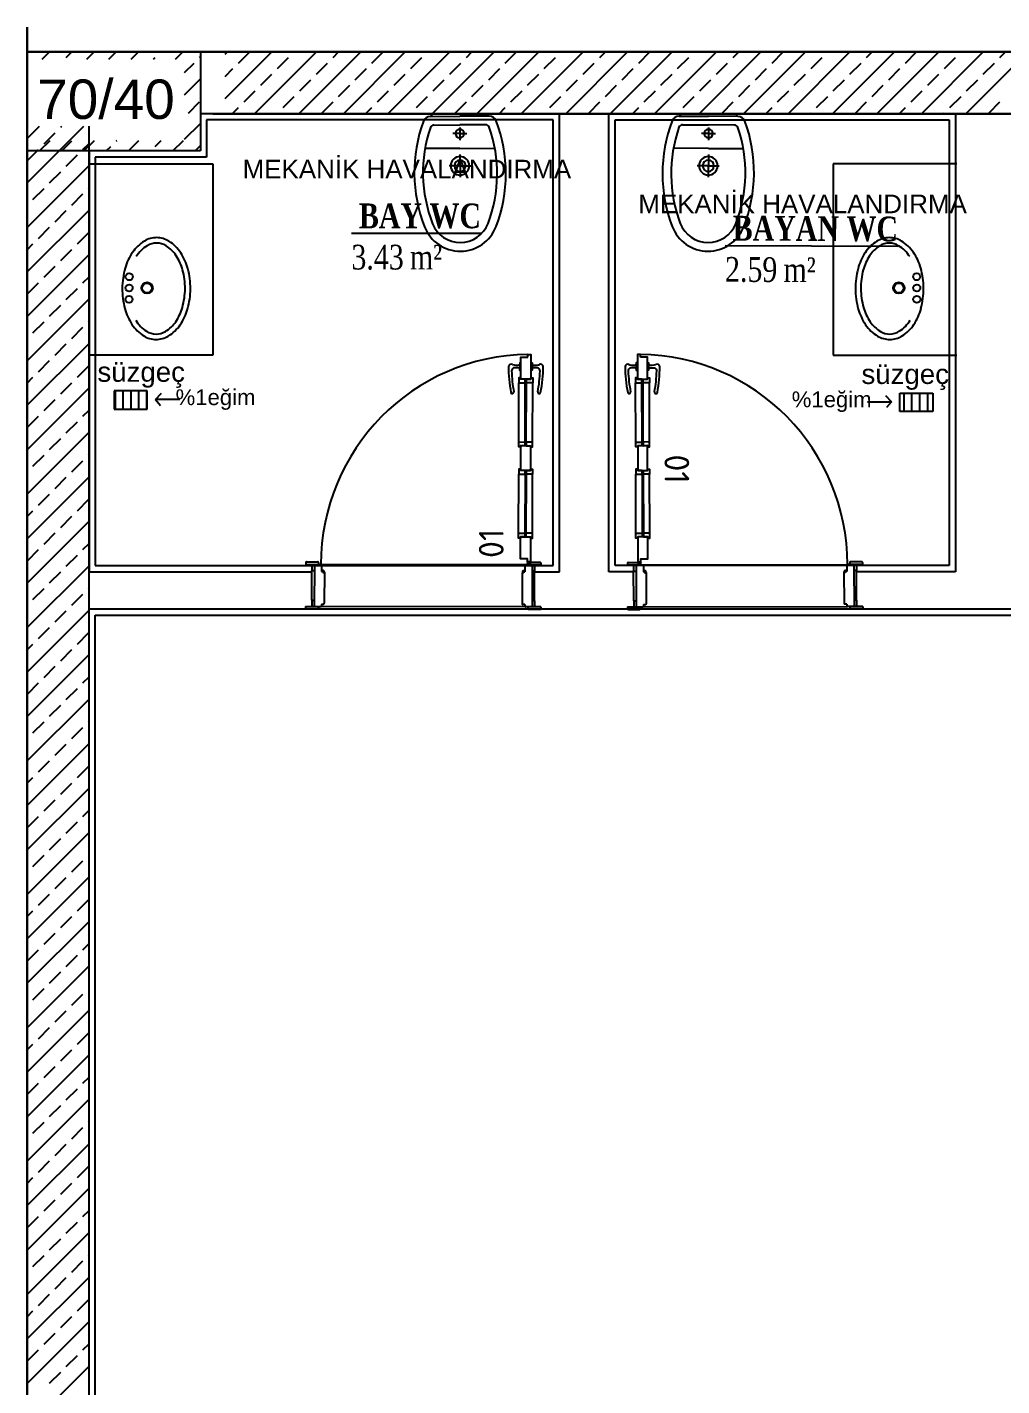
# Model space of a CAD drawing. Extents: x 357804 to 359242, y -615216 to -609926.
# Drawn here: x 357804 to 358198, y -610475 to -609926 of the extents above; entities that cross this region are included whole.
import ezdxf
from ezdxf.enums import TextEntityAlignment as Align

# ---------------------------------------------------------------- set-up
doc = ezdxf.new("R2010")
doc.units = 0
doc.header["$MEASUREMENT"] = 0
doc.layers.add('MKDU0', color=50, linetype='CONTINUOUS')
doc.styles.add('BORA', font='times.ttf')
doc.styles.add('KT-isocpeur', font='isocpeur.ttf', dxfattribs={"height": 10})
doc.styles.add('MtXpl_Times_New_Roma', font='timesbd.ttf')
doc.styles.get("Standard").update_dxf_attribs({"font": 'arial.ttf'})
doc.styles.add('style2', font='arial.ttf')

msp = doc.modelspace()

# ---------------------------------------------------------------- linework, layer by layer
at = {"layer": 'MKDU0', "color": 8, "ltscale": 0.03}
for p, q in [((357804.37, -611416.35), (357804.37, -609926.35)), ((357804.37, -611416.35), (357804.37, -609926.35)), ((357804.37, -609926.35), (357804.37, -611416.35)), ((357804.37, -609936.35), (359214.37, -609936.35)), ((357804.37, -609936.35), (359214.37, -609936.35)), ((359214.37, -609936.35), (357804.37, -609936.35)), ((357804.37, -609936.35), (357804.37, -611416.35)), ((357804.37, -609976.35), (357804.37, -609936.35)), ((357804.37, -609936.35), (357874.37, -609936.35)), ((359214.37, -609936.35), (357804.37, -609936.35)), ((357804.45, -609936.35), (357804.45, -609936.35)), ((357810.46, -609939.32), (357813.43, -609936.35)), ((357820.16, -609938.6), (357822.41, -609936.35)), ((357828.42, -609939.32), (357831.39, -609936.35)), ((357837.41, -609939.32), (357840.37, -609936.35)), ((357846.39, -609939.32), (357849.35, -609936.35)), ((357855.37, -609939.32), (357856.08, -609938.6)), ((357858.33, -609936.35), (357858.33, -609936.35)), ((357864.35, -609939.32), (357867.31, -609936.35)), ((357874.04, -609938.6), (357874.37, -609938.28)), ((357874.37, -609936.35), (357874.37, -609976.35)), ((357884.37, -609937.26), (357885.27, -609936.35)), ((357884.37, -609955.22), (357903.23, -609936.35)), ((357884.37, -609936.35), (358384.37, -609936.35)), ((357889.76, -609940.84), (357894.25, -609936.35)), ((357896.19, -609961.35), (357921.19, -609936.35)), ((357905.47, -609943.09), (357909.96, -609938.6)), ((357912.21, -609936.35), (357912.21, -609936.35)), ((357914.15, -609961.35), (357939.15, -609936.35)), ((357927.92, -609938.6), (357930.17, -609936.35)), ((357932.11, -609961.35), (357957.11, -609936.35)), ((357943.64, -609940.84), (357948.13, -609936.35)), ((357950.07, -609961.35), (357975.07, -609936.35)), ((357959.36, -609943.09), (357963.85, -609938.6)), ((357966.09, -609936.35), (357966.09, -609936.35)), ((357968.03, -609961.35), (357993.03, -609936.35)), ((357981.81, -609938.6), (357984.05, -609936.35)), ((357985.99, -609961.35), (358010.99, -609936.35)), ((357997.52, -609940.84), (358002.01, -609936.35)), ((358003.95, -609961.35), (358028.95, -609936.35)), ((358013.24, -609943.09), (358017.73, -609938.6)), ((358019.97, -609936.35), (358019.97, -609936.35)), ((358021.91, -609961.35), (358046.91, -609936.35)), ((358035.69, -609938.6), (358037.93, -609936.35)), ((358039.87, -609961.35), (358064.87, -609936.35)), ((358051.4, -609940.84), (358055.89, -609936.35)), ((358057.83, -609961.35), (358082.83, -609936.35)), ((358067.12, -609943.09), (358071.61, -609938.6)), ((358073.85, -609936.35), (358073.85, -609936.35)), ((358075.8, -609961.35), (358100.8, -609936.35)), ((358089.57, -609938.6), (358091.82, -609936.35)), ((358093.76, -609961.35), (358118.76, -609936.35)), ((358105.28, -609940.84), (358109.77, -609936.35)), ((358111.72, -609961.35), (358136.72, -609936.35)), ((358121, -609943.09), (358125.49, -609938.6)), ((358127.74, -609936.35), (358127.74, -609936.35)), ((358129.68, -609961.35), (358154.68, -609936.35)), ((358143.45, -609938.6), (358145.7, -609936.35)), ((358147.64, -609961.35), (358172.64, -609936.35)), ((358159.17, -609940.84), (358163.66, -609936.35)), ((358165.6, -609961.35), (358190.6, -609936.35)), ((358174.88, -609943.09), (358179.37, -609938.6)), ((358181.62, -609936.35), (358181.62, -609936.35)), ((358183.56, -609961.35), (358208.56, -609936.35)), ((358197.33, -609938.6), (358199.58, -609936.35)), ((357867.97, -609944.68), (357871.8, -609940.84)), ((357884.37, -609946.24), (357887.51, -609943.09)), ((357921.19, -609945.33), (357925.68, -609940.84)), ((357936.9, -609947.58), (357941.39, -609943.09)), ((357975.07, -609945.33), (357979.56, -609940.84)), ((357990.79, -609947.58), (357995.28, -609943.09)), ((358028.95, -609945.33), (358033.44, -609940.84)), ((358044.67, -609947.58), (358049.16, -609943.09)), ((358082.83, -609945.33), (358087.32, -609940.84)), ((358098.55, -609947.58), (358103.04, -609943.09)), ((358136.72, -609945.33), (358141.21, -609940.84)), ((358152.43, -609947.58), (358156.92, -609943.09)), ((358190.6, -609945.33), (358195.09, -609940.84)), ((357804.37, -609945.41), (357804.4, -609945.38)), ((357867.97, -609953.66), (357874.37, -609947.26)), ((357898.74, -609949.82), (357903.23, -609945.33)), ((357914.45, -609952.07), (357918.94, -609947.58)), ((357952.62, -609949.82), (357957.11, -609945.33)), ((357968.34, -609952.07), (357972.83, -609947.58)), ((358006.5, -609949.82), (358010.99, -609945.33)), ((358022.22, -609952.07), (358026.71, -609947.58)), ((358060.38, -609949.82), (358064.87, -609945.33)), ((358076.1, -609952.07), (358080.59, -609947.58)), ((358114.26, -609949.82), (358118.75, -609945.33)), ((358129.98, -609952.07), (358134.47, -609947.58)), ((358168.15, -609949.82), (358172.64, -609945.33)), ((358183.86, -609952.07), (358188.35, -609947.58)), ((357804.37, -609954.39), (357804.4, -609954.36)), ((357892, -609956.56), (357896.49, -609952.07)), ((357907.72, -609958.8), (357912.21, -609954.31)), ((357930.17, -609954.31), (357934.66, -609949.82)), ((357945.88, -609956.56), (357950.38, -609952.07)), ((357961.6, -609958.8), (357966.09, -609954.31)), ((357984.05, -609954.31), (357988.54, -609949.82)), ((357999.77, -609956.56), (358004.26, -609952.07)), ((358015.48, -609958.8), (358019.97, -609954.31)), ((358037.93, -609954.31), (358042.42, -609949.82)), ((358053.65, -609956.56), (358058.14, -609952.07)), ((358069.36, -609958.8), (358073.85, -609954.31)), ((358091.81, -609954.31), (358096.3, -609949.82)), ((358107.53, -609956.56), (358112.02, -609952.07)), ((358123.24, -609958.8), (358127.74, -609954.31)), ((358145.7, -609954.31), (358150.19, -609949.82)), ((358161.41, -609956.56), (358165.9, -609952.07)), ((358177.13, -609958.8), (358181.62, -609954.31)), ((357869.55, -609961.05), (357874.04, -609956.56)), ((357887.21, -609961.35), (357889.76, -609958.8)), ((357923.43, -609961.05), (357927.92, -609956.56)), ((357941.09, -609961.35), (357943.64, -609958.8)), ((357977.32, -609961.05), (357981.81, -609956.56)), ((357994.97, -609961.35), (357997.52, -609958.8)), ((358031.2, -609961.05), (358035.69, -609956.56)), ((358048.85, -609961.35), (358051.4, -609958.8)), ((358085.08, -609961.05), (358089.57, -609956.56)), ((358102.74, -609961.35), (358105.28, -609958.8)), ((358138.96, -609961.05), (358143.45, -609956.56)), ((358156.62, -609961.35), (358159.17, -609958.8)), ((358192.84, -609961.05), (358197.33, -609956.56)), ((357804.37, -609963.37), (357804.4, -609963.34)), ((357867.97, -609971.62), (357874.37, -609965.22)), ((357874.37, -609961.35), (357874.37, -609976.35)), ((358019.37, -609961.35), (357874.37, -609961.35)), ((357876.87, -609963.85), (357876.87, -609978.85)), ((358016.87, -609963.85), (357876.87, -609963.85)), ((357879.37, -609961.35), (358074.37, -609961.35)), ((359139.37, -609961.35), (357879.37, -609961.35)), ((357879.37, -609961.35), (359139.37, -609961.35)), ((357884.37, -609961.35), (358384.37, -609961.35)), ((357905.17, -609961.35), (357905.47, -609961.05)), ((357959.05, -609961.35), (357959.36, -609961.05)), ((357967.23, -609962.41), (357979.13, -609962.35)), ((357967.63, -609962.41), (357967.62, -609962.11)), ((357968.32, -609961.41), (357979.12, -609961.35)), ((357968.65, -609965.91), (357979.14, -609965.85)), ((357989.92, -609961.3), (357979.12, -609961.35)), ((357991.02, -609962.29), (357979.13, -609962.35)), ((357989.64, -609965.8), (357979.14, -609965.85)), ((357990.62, -609962.29), (357990.62, -609961.99)), ((358012.93, -609961.35), (358013.24, -609961.05)), ((358016.87, -610143.85), (358016.87, -609963.85)), ((358019.37, -610146.35), (358019.37, -609961.35)), ((358039.37, -610146.35), (358039.37, -609961.35)), ((358039.37, -609961.35), (358179.37, -609961.35)), ((358041.87, -610143.85), (358041.87, -609963.85)), ((358041.87, -609963.85), (358176.87, -609963.85)), ((358066.82, -609961.35), (358067.12, -609961.05)), ((358067.71, -609962.29), (358079.61, -609962.35)), ((358068.11, -609962.29), (358068.11, -609961.99)), ((358068.81, -609961.3), (358079.61, -609961.35)), ((358069.1, -609965.8), (358079.59, -609965.85)), ((358090.08, -609965.91), (358079.59, -609965.85)), ((358090.41, -609961.41), (358079.61, -609961.35)), ((358091.51, -609962.41), (358079.61, -609962.35)), ((358091.11, -609962.41), (358091.11, -609962.11)), ((358120.7, -609961.35), (358121, -609961.05)), ((358174.58, -609961.35), (358174.88, -609961.05)), ((358176.87, -609963.85), (358176.87, -610143.85)), ((358179.37, -609961.35), (358179.37, -610146.35)), ((357804.37, -609971.33), (357809.35, -609966.35)), ((357804.37, -609989.3), (357827.31, -609966.35)), ((357804.37, -610506.35), (357804.37, -609966.35)), ((357811.18, -609973.5), (357815.67, -609969.01)), ((357817.92, -609966.76), (357818.33, -609966.35)), ((357829.37, -610506.35), (357829.37, -609966.35)), ((357979.16, -609969.35), (357976.36, -609969.37)), ((357979.15, -609966.91), (357979.17, -609972.02)), ((357979.16, -609969.35), (357981.96, -609969.34)), ((358079.57, -609969.35), (358076.77, -609969.34)), ((358079.58, -609966.91), (358079.56, -609972.02)), ((358079.57, -609969.35), (358082.37, -609969.37)), ((357804.37, -609972.35), (357804.62, -609972.1)), ((357874.37, -609976.35), (357804.37, -609976.35)), ((357804.45, -609980.24), (357808.94, -609975.75)), ((357809.35, -609976.35), (357813.6, -609972.1)), ((357818.33, -609976.35), (357822.41, -609972.27)), ((357826.9, -609975.75), (357829.37, -609973.28)), ((357827.31, -609976.35), (357831.56, -609972.1)), ((357874.37, -609976.35), (357829.37, -609976.35)), ((357829.37, -609976.35), (357829.37, -610146.35)), ((357836.29, -609976.35), (357838.12, -609974.52)), ((357840.37, -609972.27), (357840.54, -609972.1)), ((357845.27, -609976.35), (357849.52, -609972.1)), ((357856.08, -609974.52), (357858.5, -609972.1)), ((357863.23, -609976.35), (357867.48, -609972.1)), ((357872.21, -609976.35), (357874.37, -609974.2)), ((357979.19, -609975.35), (357965.07, -609975.42)), ((357979.19, -609975.35), (357993.31, -609975.28)), ((358079.54, -609975.35), (358065.42, -609975.28)), ((358079.54, -609975.35), (358093.66, -609975.42)), ((357804.37, -610007.26), (357829.37, -609982.26)), ((357820.16, -609982.48), (357824.65, -609977.99)), ((357829.37, -609981.58), (357879.37, -609981.58)), ((357876.87, -609978.85), (357831.87, -609978.85)), ((357831.87, -609978.85), (357831.87, -610143.85)), ((357879.37, -609981.58), (357879.37, -610058.85)), ((357979.23, -609982.35), (357974.78, -609982.37)), ((357979.2, -609977.84), (357979.25, -609986.97)), ((357979.23, -609982.35), (357983.67, -609982.33)), ((358079.51, -609982.35), (358075.06, -609982.33)), ((358079.53, -609977.84), (358079.48, -609986.97)), ((358079.51, -609982.35), (358083.95, -609982.37)), ((358179.9, -609981.58), (358129.9, -609981.58)), ((358129.9, -609981.58), (358129.9, -610058.85)), ((357813.43, -609989.22), (357817.92, -609984.73)), ((357806.69, -609995.95), (357811.18, -609991.46)), ((357829.14, -609991.46), (357829.37, -609991.24)), ((357804.37, -609998.28), (357804.45, -609998.2)), ((357822.41, -609998.2), (357826.9, -609993.71)), ((357804.37, -610025.22), (357829.37, -610000.22)), ((357815.67, -610004.93), (357820.16, -610000.44)), ((357808.94, -610011.67), (357813.43, -610007.18)), ((357824.65, -610013.91), (357829.14, -610009.42)), ((357804.37, -610016.24), (357806.69, -610013.91)), ((357804.37, -610043.18), (357829.37, -610018.18)), ((357817.92, -610020.65), (357822.41, -610016.16)), ((357811.18, -610027.38), (357815.67, -610022.89)), ((357804.45, -610034.12), (357808.94, -610029.63)), ((357820.16, -610036.36), (357824.65, -610031.87)), ((357826.9, -610029.63), (357829.37, -610027.16)), ((357804.37, -610061.14), (357829.37, -610036.14)), ((357813.43, -610043.1), (357817.92, -610038.61)), ((357806.69, -610049.83), (357811.18, -610045.34)), ((357822.41, -610052.08), (357826.9, -610047.59)), ((357829.14, -610045.34), (357829.37, -610045.12)), ((357804.37, -610052.16), (357804.45, -610052.08)), ((357804.37, -610079.1), (357829.37, -610054.1)), ((357815.67, -610058.81), (357820.16, -610054.32)), ((357879.37, -610058.85), (357829.37, -610058.85)), ((358129.9, -610058.85), (358179.9, -610058.85)), ((357808.94, -610065.55), (357813.43, -610061.06)), ((357824.65, -610067.79), (357829.14, -610063.3)), ((357804.37, -610070.12), (357806.69, -610067.79)), ((357817.92, -610074.53), (357822.41, -610070.04)), ((358002.94, -610093.92), (358003, -610069.99)), ((358005.53, -610095.41), (358005.59, -610068.51)), ((358005.95, -610095.41), (358006.01, -610068.52)), ((358008.54, -610093.93), (358008.6, -610070)), ((358050.19, -610093.93), (358050.14, -610070)), ((358052.78, -610095.41), (358052.72, -610068.52)), ((358053.2, -610095.41), (358053.14, -610068.51)), ((358055.79, -610093.92), (358055.74, -610069.99)), ((357804.37, -610097.06), (357829.37, -610072.06)), ((357852.87, -610073.3), (357839.47, -610073.3)), ((357839.47, -610073.3), (357839.47, -610080.69)), ((357840, -610080.69), (357840, -610073.3)), ((357843.17, -610080.69), (357843.17, -610073.3)), ((357846.35, -610080.69), (357846.35, -610073.3)), ((357849.52, -610080.69), (357849.52, -610073.3)), ((357852.7, -610080.69), (357852.7, -610073.3)), ((357852.87, -610080.69), (357852.87, -610073.3)), ((357856.24, -610076.78), (357858.49, -610074.4)), ((357858.49, -610074.4), (357856.24, -610076.78)), ((358153.49, -610077.65), (358151.24, -610075.27)), ((358151.24, -610075.27), (358153.49, -610077.65)), ((358156.86, -610074.17), (358170.27, -610074.17)), ((358156.86, -610081.56), (358156.86, -610074.17)), ((358158.61, -610081.56), (358158.61, -610074.17)), ((358161.79, -610081.56), (358161.79, -610074.17)), ((358164.96, -610081.56), (358164.96, -610074.17)), ((358168.14, -610081.56), (358168.14, -610074.17)), ((358170.27, -610074.17), (358170.27, -610081.56)), ((357811.18, -610081.26), (357815.67, -610076.77)), ((357826.9, -610083.51), (357829.37, -610081.04)), ((357839.47, -610080.69), (357852.87, -610080.69)), ((357865.97, -610076.78), (357856.24, -610076.78)), ((357856.24, -610076.78), (357858.18, -610079.12)), ((358143.76, -610077.65), (358153.49, -610077.65)), ((358153.49, -610077.65), (358151.55, -610079.99)), ((357804.45, -610088), (357808.94, -610083.51)), ((357820.16, -610090.24), (357824.65, -610085.75)), ((358170.27, -610081.56), (358156.86, -610081.56)), ((357804.37, -610115.02), (357829.37, -610090.02)), ((357813.43, -610096.98), (357817.92, -610092.49)), ((357806.69, -610103.71), (357811.18, -610099.22)), ((357822.41, -610105.96), (357826.9, -610101.47)), ((357829.14, -610099.22), (357829.37, -610099)), ((357804.37, -610106.04), (357804.45, -610105.96)), ((357804.37, -610132.98), (357829.37, -610107.98)), ((357815.67, -610112.69), (357820.16, -610108.2)), ((358002.86, -610130.81), (358002.91, -610106.88)), ((358005.51, -610105.41), (358005.45, -610132.3)), ((358005.93, -610105.41), (358005.87, -610132.3)), ((358008.46, -610130.82), (358008.51, -610106.89)), ((358050.27, -610130.82), (358050.22, -610106.89)), ((358052.8, -610105.41), (358052.86, -610132.3)), ((358053.22, -610105.41), (358053.28, -610132.3)), ((358055.87, -610130.81), (358055.82, -610106.88)), ((357808.94, -610119.43), (357813.43, -610114.94)), ((357824.65, -610121.67), (357829.14, -610117.18)), ((357804.37, -610124), (357806.69, -610121.67)), ((357817.92, -610128.41), (357822.41, -610123.92)), ((357804.37, -610150.94), (357829.37, -610125.94)), ((357811.18, -610135.14), (357815.67, -610130.65)), ((357826.9, -610137.39), (357829.37, -610134.92)), ((357804.45, -610141.88), (357808.94, -610137.39)), ((357820.16, -610144.12), (357824.65, -610139.63)), ((357804.37, -610168.9), (357829.37, -610143.9)), ((357813.43, -610150.86), (357817.92, -610146.37)), ((357829.37, -610146.35), (357909.37, -610146.35)), ((357831.87, -610143.85), (357909.37, -610143.85)), ((357909.37, -610143.85), (358016.87, -610143.85)), ((357909.37, -610146.35), (358019.37, -610146.35)), ((357917.18, -610142.37), (357921.78, -610142.38)), ((358006.7, -610142.52), (358006.65, -610142.3)), ((358006.99, -610142.47), (358006.96, -610142.3)), ((358011.58, -610142.58), (358007.83, -610142.57)), ((358149.37, -610146.35), (358039.37, -610146.35)), ((358149.37, -610143.85), (358041.87, -610143.85)), ((358047.16, -610142.58), (358050.91, -610142.57)), ((358051.74, -610142.47), (358051.78, -610142.3)), ((358052.04, -610142.52), (358052.08, -610142.3)), ((358141.56, -610142.37), (358136.95, -610142.38)), ((358176.87, -610143.85), (358149.37, -610143.85)), ((358179.37, -610146.35), (358149.37, -610146.35)), ((357806.69, -610157.6), (357811.18, -610153.11)), ((357822.41, -610159.84), (357826.9, -610155.35)), ((357829.14, -610153.11), (357829.37, -610152.88)), ((357804.37, -610159.92), (357804.45, -610159.84)), ((357804.37, -610186.86), (357829.37, -610161.86)), ((357815.67, -610166.58), (357820.16, -610162.09)), ((357829.37, -610506.35), (357829.37, -610161.35)), ((357829.37, -610161.35), (359189.37, -610161.35)), ((357917.13, -610161.37), (357921.74, -610161.38)), ((358011.53, -610161.58), (358006.93, -610161.57)), ((358047.2, -610161.58), (358051.81, -610161.57)), ((358141.6, -610161.37), (358136.99, -610161.38)), ((357808.94, -610173.31), (357813.43, -610168.82)), ((357831.87, -610503.85), (357831.87, -610163.85)), ((357831.87, -610163.85), (359186.87, -610163.85)), ((357824.65, -610175.56), (357829.14, -610171.07)), ((357804.37, -610177.88), (357806.69, -610175.56)), ((357804.37, -610204.82), (357829.37, -610179.82)), ((357817.92, -610182.29), (357822.41, -610177.8)), ((357811.18, -610189.03), (357815.67, -610184.54)), ((357826.9, -610191.27), (357829.37, -610188.8)), ((357804.45, -610195.76), (357808.94, -610191.27)), ((357820.16, -610198.01), (357824.65, -610193.52)), ((357804.37, -610222.78), (357829.37, -610197.78)), ((357813.43, -610204.74), (357817.92, -610200.25)), ((357806.69, -610211.48), (357811.18, -610206.99)), ((357829.14, -610206.99), (357829.37, -610206.76)), ((357822.41, -610213.72), (357826.9, -610209.23)), ((357804.37, -610213.8), (357804.45, -610213.72)), ((357804.37, -610240.74), (357829.37, -610215.74)), ((357815.67, -610220.46), (357820.16, -610215.97)), ((357808.94, -610227.19), (357813.43, -610222.7)), ((357804.37, -610231.76), (357806.69, -610229.44)), ((357824.65, -610229.44), (357829.14, -610224.95)), ((357804.37, -610258.7), (357829.37, -610233.7)), ((357817.92, -610236.17), (357822.41, -610231.68)), ((357811.18, -610242.91), (357815.67, -610238.42)), ((357804.45, -610249.64), (357808.94, -610245.15)), ((357826.9, -610245.15), (357829.37, -610242.68)), ((357820.16, -610251.89), (357824.65, -610247.4)), ((357804.37, -610276.66), (357829.37, -610251.66)), ((357813.43, -610258.62), (357817.92, -610254.13)), ((357806.69, -610265.36), (357811.18, -610260.87)), ((357829.14, -610260.87), (357829.37, -610260.64)), ((357804.37, -610267.68), (357804.45, -610267.6)), ((357822.41, -610267.6), (357826.9, -610263.11)), ((357804.37, -610294.62), (357829.37, -610269.62)), ((357815.67, -610274.34), (357820.16, -610269.85)), ((357808.94, -610281.07), (357813.43, -610276.58)), ((357824.65, -610283.32), (357829.14, -610278.83)), ((357804.37, -610285.64), (357806.69, -610283.32)), ((357804.37, -610312.58), (357829.37, -610287.58)), ((357817.92, -610290.05), (357822.41, -610285.56)), ((357811.18, -610296.79), (357815.67, -610292.3)), ((357804.45, -610303.52), (357808.94, -610299.03)), ((357826.9, -610299.03), (357829.37, -610296.56)), ((357804.37, -610330.54), (357829.37, -610305.54)), ((357820.16, -610305.77), (357824.65, -610301.28)), ((357813.43, -610312.5), (357817.92, -610308.01)), ((357806.69, -610319.24), (357811.18, -610314.75)), ((357822.41, -610321.49), (357826.9, -610316.99)), ((357829.14, -610314.75), (357829.37, -610314.53)), ((357804.37, -610321.56), (357804.45, -610321.49)), ((357804.37, -610348.51), (357829.37, -610323.51)), ((357815.67, -610328.22), (357820.16, -610323.73)), ((357808.94, -610334.96), (357813.43, -610330.47)), ((357824.65, -610337.2), (357829.14, -610332.71)), ((357804.37, -610339.53), (357806.69, -610337.2)), ((357804.37, -610366.47), (357829.37, -610341.47)), ((357817.92, -610343.94), (357822.41, -610339.45)), ((357811.18, -610350.67), (357815.67, -610346.18)), ((357804.45, -610357.41), (357808.94, -610352.92)), ((357820.16, -610359.65), (357824.65, -610355.16)), ((357826.9, -610352.92), (357829.37, -610350.45)), ((357804.37, -610384.43), (357829.37, -610359.43)), ((357813.43, -610366.39), (357817.92, -610361.9)), ((357806.69, -610373.12), (357811.18, -610368.63)), ((357822.41, -610375.37), (357826.9, -610370.88)), ((357829.14, -610368.63), (357829.37, -610368.41)), ((357804.37, -610375.45), (357804.45, -610375.37)), ((357804.37, -610402.39), (357829.37, -610377.39)), ((357815.67, -610382.1), (357820.16, -610377.61)), ((357808.94, -610388.84), (357813.43, -610384.35)), ((357824.65, -610391.08), (357829.14, -610386.59)), ((357804.37, -610393.41), (357806.69, -610391.08)), ((357817.92, -610397.82), (357822.41, -610393.33)), ((357804.37, -610420.35), (357829.37, -610395.35)), ((357811.18, -610404.55), (357815.67, -610400.06)), ((357826.9, -610406.8), (357829.37, -610404.33)), ((357804.45, -610411.29), (357808.94, -610406.8)), ((357820.16, -610413.53), (357824.65, -610409.04)), ((357804.37, -610438.31), (357829.37, -610413.31)), ((357813.43, -610420.27), (357817.92, -610415.78)), ((357806.69, -610427), (357811.18, -610422.51)), ((357822.41, -610429.25), (357826.9, -610424.76)), ((357829.14, -610422.51), (357829.37, -610422.29)), ((357804.37, -610429.33), (357804.45, -610429.25)), ((357804.37, -610456.27), (357829.37, -610431.27)), ((357815.67, -610435.98), (357820.16, -610431.49)), ((357808.94, -610442.72), (357813.43, -610438.23)), ((357824.65, -610444.96), (357829.14, -610440.47)), ((357804.37, -610447.29), (357806.69, -610444.96)), ((357817.92, -610451.7), (357822.41, -610447.21)), ((357804.37, -610474.23), (357829.37, -610449.23)), ((357811.18, -610458.43), (357815.67, -610453.94)), ((357826.9, -610460.68), (357829.37, -610458.21)), ((357804.45, -610465.17), (357808.94, -610460.68)), ((357820.16, -610467.41), (357824.65, -610462.92)), ((357804.37, -610492.19), (357829.37, -610467.19)), ((357813.43, -610474.15), (357817.92, -610469.66))]:
    msp.add_line(p, q, dxfattribs=at)
for points in [[(358006.62, -610059.67), (358006.62, -610058.52), (358007.82, -610058.52), (358007.8, -610068.52), (358003.8, -610068.51), (358003.82, -610059.66)], [(358052.11, -610059.67), (358052.11, -610058.52), (358050.91, -610058.52), (358050.93, -610068.52), (358054.93, -610068.51), (358054.91, -610059.66)], [(358003.8, -610067.99), (358003, -610067.99), (358003, -610069.99), (358005.59, -610069.99), (358005.59, -610068.51), (358003.8, -610068.51)], [(358007.8, -610068), (358008.6, -610068), (358008.6, -610070), (358006.01, -610070), (358006.01, -610068.52), (358007.8, -610068.52)], [(358050.93, -610068), (358050.13, -610068), (358050.14, -610070), (358052.73, -610070), (358052.72, -610068.52), (358050.93, -610068.52)], [(358054.93, -610067.99), (358055.73, -610067.99), (358055.74, -610069.99), (358053.15, -610069.99), (358053.14, -610068.51), (358054.93, -610068.51)], [(358003.74, -610095.92), (358002.94, -610095.92), (358002.94, -610093.92), (358005.53, -610093.93), (358005.53, -610095.41), (358003.74, -610095.4)], [(358007.72, -610105.41), (358003.72, -610105.4), (358003.74, -610095.4), (358007.74, -610095.41), (358007.72, -610105.41)], [(358007.74, -610095.93), (358008.54, -610095.93), (358008.54, -610093.93), (358005.95, -610093.93), (358005.95, -610095.41), (358007.74, -610095.41)], [(358050.99, -610095.93), (358050.19, -610095.93), (358050.19, -610093.93), (358052.78, -610093.93), (358052.78, -610095.41), (358050.99, -610095.41)], [(358051.01, -610105.41), (358055.01, -610105.4), (358054.99, -610095.4), (358050.99, -610095.41), (358051.01, -610105.41)], [(358054.99, -610095.92), (358055.79, -610095.92), (358055.79, -610093.92), (358053.2, -610093.93), (358053.2, -610095.41), (358054.99, -610095.4)], [(358003.72, -610104.88), (358002.92, -610104.88), (358002.91, -610106.88), (358005.5, -610106.89), (358005.51, -610105.41), (358003.72, -610105.4)], [(358007.72, -610104.89), (358008.52, -610104.89), (358008.51, -610106.89), (358005.92, -610106.89), (358005.93, -610105.41), (358007.72, -610105.41)], [(358051.01, -610104.89), (358050.21, -610104.89), (358050.22, -610106.89), (358052.81, -610106.89), (358052.8, -610105.41), (358051.01, -610105.41)], [(358055.01, -610104.88), (358055.81, -610104.88), (358055.82, -610106.88), (358053.23, -610106.89), (358053.22, -610105.41), (358055.01, -610105.4)], [(358003.66, -610132.81), (358002.86, -610132.81), (358002.86, -610130.81), (358005.45, -610130.82), (358005.45, -610132.3), (358003.66, -610132.29)], [(358007.66, -610132.82), (358008.46, -610132.82), (358008.46, -610130.82), (358005.87, -610130.82), (358005.87, -610132.3), (358007.66, -610132.3)], [(358051.08, -610132.82), (358050.28, -610132.82), (358050.27, -610130.82), (358052.86, -610130.82), (358052.86, -610132.3), (358051.07, -610132.3)], [(358055.08, -610132.81), (358055.88, -610132.81), (358055.87, -610130.81), (358053.28, -610130.82), (358053.28, -610132.3), (358055.07, -610132.29)], [(358007.66, -610132.3), (358007.64, -610142.3), (358006.44, -610142.3), (358006.44, -610141.15), (358003.64, -610141.14), (358003.66, -610132.29)], [(358051.07, -610132.3), (358051.1, -610142.3), (358052.3, -610142.3), (358052.29, -610141.15), (358055.09, -610141.14), (358055.07, -610132.29)]]:
    msp.add_lwpolyline(points, close=True, dxfattribs=at)
for points in [[(358003.31, -610064.15, 0.141238), (358000.85, -610064.02, 0.296872), (358000.04, -610065.24)], [(358055.42, -610064.15, -0.141238), (358057.88, -610064.02, -0.296872), (358058.7, -610065.24)]]:
    msp.add_lwpolyline(points, format="xyb", dxfattribs=at)
for points in [[(358003.82, -610061.9), (358003.32, -610061.9), (358003.31, -610064.9), (358003.81, -610064.9)], [(358007.82, -610061.91), (358008.32, -610061.91), (358008.31, -610064.91), (358007.81, -610064.91)], [(358050.92, -610061.91), (358050.42, -610061.91), (358050.42, -610064.91), (358050.92, -610064.91)], [(358054.92, -610061.9), (358055.42, -610061.9), (358055.42, -610064.9), (358054.92, -610064.9)], [(358005.65, -610095.41), (358005.71, -610068.51)], [(358005.91, -610068.52), (358005.85, -610095.41)], [(358052.82, -610068.52), (358052.88, -610095.41)], [(358053.08, -610095.41), (358053.02, -610068.51)], [(358005.63, -610105.41), (358005.57, -610132.3)], [(358005.77, -610132.3), (358005.83, -610105.41)], [(358052.96, -610132.3), (358052.9, -610105.41)], [(358053.1, -610105.41), (358053.16, -610132.3)]]:
    msp.add_lwpolyline(points, dxfattribs=at)
for centre, radius in [((357845.57, -610027.19), 1.43), ((358163.69, -610027.19), 1.43), ((357845.54, -610031.69), 1.43), ((357852.8, -610031.69), 2.3), ((357852.8, -610031.69), 1.94), ((358156.47, -610031.69), 2.3), ((358156.47, -610031.69), 1.94), ((358163.72, -610031.69), 1.43), ((357845.51, -610036.29), 1.43), ((358163.75, -610036.29), 1.43)]:
    msp.add_circle(centre, radius, dxfattribs=at)
for centre, radius, start, end in [((358020.74, -609985.08), 60, 159.8168, 201.4495), ((357967.24, -609965.41), 3, 90.2908, 159.8168), ((357968.66, -609967.41), 1.5, 90.2908, 161.2563), ((357968.32, -609962.11), 0.7, 90.2908, 180.2908), ((357989.64, -609967.3), 1.5, 19.3254, 90.2908), ((357989.92, -609962), 0.7, 0.2908, 90.2908), ((357991.04, -609965.29), 3, 20.7649, 90.2908), ((357937.74, -609985.5), 60, 339.1322, 20.7649), ((358120.99, -609985.5), 60, 159.2351, 200.8678), ((358067.69, -609965.29), 3, 89.7092, 159.2351), ((358069.09, -609967.3), 1.5, 89.7092, 160.6746), ((358068.81, -609962), 0.7, 89.7092, 179.7092), ((358090.07, -609967.41), 1.5, 18.7437, 89.7092), ((358090.41, -609962.11), 0.7, 359.7092, 89.7092), ((358091.49, -609965.41), 3, 20.1832, 89.7092), ((358037.99, -609985.08), 60, 338.5505, 20.1832), ((358020.74, -609985.08), 56.5, 161.2563, 201.4495), ((357979.16, -609969.35), 1.75, 90.2908, 270.2908), ((357979.16, -609969.35), 1.75, 270.2908, 90.2908), ((357937.74, -609985.5), 56.5, 339.1322, 19.3254), ((358120.99, -609985.5), 56.5, 160.6746, 200.8678), ((358079.57, -609969.35), 1.75, 89.7092, 269.7092), ((358079.57, -609969.35), 1.75, 269.7092, 89.7092), ((358037.99, -609985.08), 56.5, 338.5505, 18.7437), ((357979.23, -609982.35), 3.75, 90.2908, 270.2908), ((357979.23, -609982.35), 2.3, 90.2908, 270.2908), ((357979.23, -609982.35), 3.75, 270.2908, 90.2908), ((357979.23, -609982.35), 2.3, 270.2908, 90.2908), ((358079.51, -609982.35), 3.75, 89.7092, 269.7092), ((358079.51, -609982.35), 2.3, 89.7092, 269.7092), ((358079.51, -609982.35), 3.75, 269.7092, 89.7092), ((358079.51, -609982.35), 2.3, 269.7092, 89.7092), ((357979.32, -610001.35), 15.5, 201.4495, 270.2908), ((357979.32, -610001.35), 12, 201.4495, 270.2908), ((357979.32, -610001.35), 12, 270.2908, 339.1322), ((357979.32, -610001.35), 15.5, 270.2908, 339.1322), ((358079.41, -610001.35), 15.5, 200.8678, 269.7092), ((358079.41, -610001.35), 12, 200.8678, 269.7092), ((358079.41, -610001.35), 15.5, 269.7092, 338.5505), ((358079.41, -610001.35), 12, 269.7092, 338.5505), ((357859.88, -610026.17), 15.7, 121.3168, 145.7687), ((357859.88, -610026.17), 13.51, 121.3168, 148.2266), ((357856.63, -610020.81), 9.43, 89.6034, 121.3168), ((357856.63, -610020.81), 7.24, 89.6034, 121.3168), ((357856.63, -610020.81), 7.24, 57.89, 89.6034), ((357856.63, -610020.81), 9.43, 57.89, 89.6034), ((357853.29, -610026.12), 13.51, 33.438, 57.89), ((357853.29, -610026.12), 15.7, 33.438, 57.89), ((358155.97, -610026.12), 15.7, 122.11, 146.562), ((358155.97, -610026.12), 13.51, 122.11, 146.562), ((358152.64, -610020.81), 9.43, 90.3966, 122.11), ((358152.64, -610020.81), 7.24, 90.3966, 122.11), ((358152.64, -610020.81), 9.43, 58.6832, 90.3966), ((358152.64, -610020.81), 7.24, 58.6832, 90.3966), ((358149.38, -610026.17), 13.51, 31.7734, 58.6832), ((358149.38, -610026.17), 15.7, 34.2313, 58.6832), ((357865.08, -610029.71), 21.99, 145.7687, 164.0858), ((357848.04, -610029.59), 19.8, 15.1209, 33.438), ((357848.04, -610029.59), 21.99, 15.1209, 33.438), ((358161.22, -610029.59), 21.99, 146.562, 164.8791), ((358161.22, -610029.59), 19.8, 146.562, 164.8791), ((358144.18, -610029.71), 21.99, 15.9142, 34.2313), ((357873.33, -610032.06), 30.56, 164.0858, 179.6034), ((357839.77, -610031.83), 28.38, 359.6034, 15.1209), ((357839.77, -610031.83), 30.56, 359.6034, 15.1209), ((358169.5, -610031.83), 30.56, 164.8791, 180.3966), ((358169.5, -610031.83), 28.38, 164.8791, 180.3966), ((358135.93, -610032.06), 30.56, 0.3966, 15.9142), ((357873.33, -610032.06), 30.56, 179.6034, 195.1209), ((357839.77, -610031.83), 28.38, 344.0858, 359.6034), ((357839.77, -610031.83), 30.56, 344.0858, 359.6034), ((358169.5, -610031.83), 30.56, 180.3966, 195.9142), ((358169.5, -610031.83), 28.38, 180.3966, 195.9142), ((358135.93, -610032.06), 30.56, 344.8791, 0.3966), ((357865.05, -610034.3), 21.99, 195.1209, 213.438), ((357848.01, -610034.18), 19.8, 325.7687, 344.0858), ((357848.01, -610034.18), 21.99, 325.7687, 344.0858), ((358161.25, -610034.18), 21.99, 195.9142, 214.2313), ((358161.25, -610034.18), 19.8, 195.9142, 214.2313), ((358144.21, -610034.3), 21.99, 326.562, 344.8791), ((357859.8, -610037.76), 15.7, 213.438, 237.89), ((357859.8, -610037.76), 13.51, 210.9801, 237.89), ((357853.21, -610037.72), 13.51, 301.3168, 325.7687), ((357853.21, -610037.72), 15.7, 301.3168, 325.7687), ((358156.05, -610037.72), 15.7, 214.2313, 238.6832), ((358156.05, -610037.72), 13.51, 214.2313, 238.6832), ((358149.46, -610037.76), 13.51, 302.11, 329.0199), ((358149.46, -610037.76), 15.7, 302.11, 326.562), ((357856.47, -610043.07), 9.43, 237.89, 269.6034), ((357856.47, -610043.07), 7.24, 237.89, 269.6034), ((357856.47, -610043.07), 9.43, 269.6034, 301.3168), ((357856.47, -610043.07), 7.24, 269.6034, 301.3168), ((358152.79, -610043.07), 9.43, 238.6832, 270.3966), ((358152.79, -610043.07), 7.24, 238.6832, 270.3966), ((358152.79, -610043.07), 7.24, 270.3966, 302.11), ((358152.79, -610043.07), 9.43, 270.3966, 302.11), ((357999.87, -610063.59), 1.08, 63.3633, 169.3074), ((358054.56, -610063.49), 55.75, 179.8954, 190.752), ((358001.87, -610058.45), 4.44, 250.0515, 288.9332), ((358009.77, -610058.47), 4.44, 250.8115, 289.6932), ((358009.75, -610068.37), 4.44, 76.7765, 108.9332), ((358010.23, -610065.27), 1.35, 0.2451, 66.3838), ((358011.75, -610063.62), 1.08, 10.4372, 116.3814), ((357957.06, -610063.28), 55.75, 348.9927, 359.8493), ((358046.98, -610063.62), 1.08, 63.6186, 169.5628), ((358101.67, -610063.28), 55.75, 180.1507, 191.0073), ((358048.5, -610065.27), 1.35, 113.6162, 179.7549), ((358048.96, -610058.47), 4.44, 250.3068, 289.1885), ((358048.98, -610068.37), 4.44, 71.0668, 103.2235), ((358056.86, -610058.45), 4.44, 251.0668, 289.9485), ((358058.86, -610063.59), 1.08, 10.6926, 116.6367), ((358004.17, -610063.49), 55.75, 349.248, 0.1046), ((358054.56, -610063.49), 54.55, 181.8387, 190.7402), ((357957.06, -610063.28), 54.55, 349.0045, 357.906), ((358101.67, -610063.28), 54.55, 182.094, 190.9955), ((358004.17, -610063.49), 54.55, 349.2598, 358.1613), ((358000.38, -610073.78), 0.6, 191.2658, 11.2658), ((358011.2, -610073.8), 0.6, 168.4789, 348.4789), ((358047.53, -610073.8), 0.6, 191.5211, 11.5211), ((358058.36, -610073.78), 0.6, 168.7342, 348.7342)]:
    msp.add_arc(centre, radius, start, end, dxfattribs=at)

# ---------------------------------------------------------------- texts
for s, height, p in [('70/40', 15.908, (357808.38, -609963.41)), ('MEKANİK HAVALANDIRMA', 7.5, (357891.4, -609987.44)), ('MEKANİK HAVALANDIRMA', 7.5, (358051.23, -610001.5))]:
    msp.add_text(s, height=height, dxfattribs=at).set_placement(p)
at = {"layer": 'MKDU0', "color": 8, "ltscale": 0.03, "width": 0.8}
for s, style, p in [('%%U BAY WC', 'MtXpl_Times_New_Roma', (357935.35, -610007.57)), ('3.43', 'BORA', (357935.35, -610024.24)), ('m²', 'BORA', (357958.98, -610024.24))]:
    msp.add_text(s, height=10, dxfattribs=dict(at, style=style)).set_placement(p)
for s, style, p in [('%%U BAYAN WC', 'MtXpl_Times_New_Roma', (358086.33, -610012.52)), ('2.59', 'BORA', (358086.24, -610029.19)), ('m²', 'BORA', (358109.87, -610029.31))]:
    msp.add_text(s, height=10, rotation=359.7092, dxfattribs=dict(at, style=style)).set_placement(p)
at = {"layer": 'MKDU0', "color": 8, "ltscale": 0.03, "style": 'style2'}
for s, height, p in [('süzgeç', 7.987, (357832.75, -610069.61)), ('süzgeç', 7.987, (358141.39, -610070.48)), ('%%%1eğim', 6.39, (357864.33, -610079.03)), ('%%%1eğim', 6.39, (358113.21, -610079.9))]:
    msp.add_text(s, height=height, dxfattribs=at).set_placement(p)
at = {"layer": 'MKDU0', "color": 8, "ltscale": 0.03, "style": 'KT-isocpeur'}
for rotation, p in [(270.1277, (358066.81, -610104.86)), (89.8723, (357991.85, -610134.86))]:
    msp.add_attdef('01', text='90/220', height=10, rotation=rotation, dxfattribs=at).set_placement(p, align=Align.MIDDLE_CENTER)

# ---------------------------------------------------------------- next in the draw order: wipeouts: each hides what was drawn before it
at = {"color": 8, "ltscale": 0.03}
for points in [[(358009.34, -610158.58), (358009.37, -610145.58), (357919.37, -610145.37), (357919.34, -610158.37)], [(358049.39, -610158.58), (358049.36, -610145.58), (358139.36, -610145.37), (358139.39, -610158.37)]]:
    msp.add_wipeout(points, dxfattribs=at).dxf.layer = 'MKDU0'

# ---------------------------------------------------------------- next in the draw order: linework, layer by layer
at = {"layer": 'MKDU0', "color": 8, "ltscale": 0.03}
for p, q in [((357916.88, -610142.67), (357916.87, -610143.37)), ((357916.88, -610142.67), (357916.87, -610143.37)), ((357916.87, -610143.37), (357923.02, -610143.38)), ((357919.34, -610157.87), (357919.37, -610145.87)), ((357919.37, -610143.37), (357919.37, -610145.87)), ((357919.37, -610145.87), (357920.37, -610145.88)), ((357920.37, -610143.38), (357920.34, -610160.38)), ((357922.08, -610142.68), (357922.08, -610143.38)), ((358005.72, -610143.57), (357923.02, -610143.38)), ((357923.32, -610143.68), (357923.32, -610146.18)), ((357923.32, -610146.18), (357924.12, -610146.19)), ((357923.58, -610146.15), (357924.27, -610146.15)), ((357923.8, -610146.03), (357924.06, -610146.03)), ((357923.8, -610146.15), (357923.8, -610146.63)), ((357923.8, -610146.63), (357924.06, -610146.63)), ((357924.06, -610146.15), (357924.06, -610146.63)), ((357924.42, -610146.49), (357924.39, -610159.09)), ((358004.32, -610146.66), (358004.29, -610159.26)), ((358005.15, -610146.33), (358004.46, -610146.33)), ((358005.42, -610146.37), (358004.62, -610146.36)), ((358004.94, -610146.21), (358004.68, -610146.21)), ((358004.68, -610146.33), (358004.68, -610146.81)), ((358004.93, -610146.81), (358004.68, -610146.81)), ((358004.94, -610146.33), (358004.93, -610146.81)), ((358005.42, -610143.87), (358005.42, -610146.37)), ((358011.87, -610143.58), (358005.72, -610143.57)), ((358006.8, -610143.45), (358006.8, -610143.57)), ((358007.1, -610143.44), (358007.1, -610143.57)), ((358007.53, -610142.87), (358007.52, -610143.57)), ((358008.37, -610143.57), (358008.34, -610160.57)), ((358009.37, -610146.08), (358008.37, -610146.07)), ((358009.34, -610158.08), (358009.37, -610146.08)), ((358009.37, -610143.58), (358009.37, -610146.08)), ((358011.88, -610142.88), (358011.87, -610143.58)), ((358011.88, -610142.88), (358011.87, -610143.58)), ((358046.86, -610142.88), (358046.86, -610143.58)), ((358046.86, -610142.88), (358046.86, -610143.58)), ((358046.86, -610143.58), (358053.01, -610143.57)), ((358049.36, -610143.58), (358049.36, -610146.08)), ((358049.36, -610146.08), (358050.36, -610146.07)), ((358049.39, -610158.08), (358049.36, -610146.08)), ((358050.36, -610143.57), (358050.4, -610160.57)), ((358051.21, -610142.87), (358051.21, -610143.57)), ((358051.64, -610143.44), (358051.64, -610143.57)), ((358051.94, -610143.45), (358051.94, -610143.57)), ((358053.01, -610143.57), (358135.71, -610143.38)), ((358053.31, -610143.87), (358053.31, -610146.37)), ((358053.31, -610146.37), (358054.11, -610146.36)), ((358053.58, -610146.33), (358054.27, -610146.33)), ((358053.8, -610146.21), (358054.05, -610146.21)), ((358053.8, -610146.33), (358053.8, -610146.81)), ((358053.8, -610146.81), (358054.05, -610146.81)), ((358054.05, -610146.33), (358054.05, -610146.81)), ((358054.42, -610146.66), (358054.44, -610159.26)), ((358134.32, -610146.49), (358134.34, -610159.09)), ((358135.15, -610146.15), (358134.46, -610146.15)), ((358135.41, -610146.18), (358134.61, -610146.19)), ((358134.93, -610146.03), (358134.68, -610146.03)), ((358134.68, -610146.15), (358134.68, -610146.63)), ((358134.93, -610146.63), (358134.68, -610146.63)), ((358134.93, -610146.15), (358134.93, -610146.63)), ((358135.41, -610143.68), (358135.41, -610146.18)), ((358141.86, -610143.37), (358135.71, -610143.38)), ((358136.65, -610142.68), (358136.65, -610143.38)), ((358138.36, -610143.38), (358138.4, -610160.38)), ((358139.36, -610145.87), (358138.36, -610145.88)), ((358139.36, -610143.37), (358139.36, -610145.87)), ((358139.39, -610157.87), (358139.36, -610145.87)), ((358141.86, -610142.67), (358141.86, -610143.37)), ((358141.86, -610142.67), (358141.86, -610143.37)), ((357919.34, -610157.87), (357920.34, -610157.88)), ((357919.34, -610157.87), (357919.34, -610160.37)), ((358009.34, -610158.08), (358008.34, -610158.07)), ((358009.34, -610158.08), (358009.34, -610160.58)), ((358049.39, -610158.08), (358050.39, -610158.07)), ((358049.39, -610158.08), (358049.4, -610160.58)), ((358139.39, -610157.87), (358138.39, -610157.88)), ((358139.39, -610157.87), (358139.4, -610160.37)), ((357916.84, -610160.37), (357916.83, -610161.07)), ((357916.84, -610160.37), (357916.83, -610161.07)), ((357916.84, -610160.37), (357922.99, -610160.38)), ((357922.04, -610160.38), (357922.04, -610161.08)), ((358005.69, -610160.57), (357922.99, -610160.38)), ((357923.29, -610159.38), (357923.29, -610160.08)), ((357923.29, -610159.38), (357924.09, -610159.39)), ((358005.39, -610159.57), (358004.59, -610159.56)), ((358005.39, -610159.57), (358005.39, -610160.27)), ((358011.84, -610160.58), (358005.69, -610160.57)), ((358006.63, -610160.57), (358006.63, -610161.27)), ((358011.84, -610160.58), (358011.83, -610161.28)), ((358011.84, -610160.58), (358011.83, -610161.28)), ((358046.9, -610160.58), (358053.05, -610160.57)), ((358046.9, -610160.58), (358046.9, -610161.28)), ((358046.9, -610160.58), (358046.9, -610161.28)), ((358052.1, -610160.57), (358052.11, -610161.27)), ((358053.05, -610160.57), (358135.75, -610160.38)), ((358053.34, -610159.57), (358054.14, -610159.56)), ((358053.34, -610159.57), (358053.35, -610160.27)), ((358135.44, -610159.38), (358134.64, -610159.39)), ((358135.44, -610159.38), (358135.45, -610160.08)), ((358141.9, -610160.37), (358135.75, -610160.38)), ((358136.69, -610160.38), (358136.69, -610161.08)), ((358141.9, -610160.37), (358141.9, -610161.07)), ((358141.9, -610160.37), (358141.9, -610161.07))]:
    msp.add_line(p, q, dxfattribs=at)
for centre in [(358006.93, -610142.97), (358051.8, -610142.97)]:
    msp.add_circle(centre, 0.5, dxfattribs=at)
for centre, radius, start, end in [((358007.85, -610143.33), 84.82, 90.8274, 180.0351), ((358050.89, -610143.33), 84.82, 359.9649, 89.1726), ((357917.18, -610142.67), 0.3, 89.7977, 179.8723), ((357921.78, -610142.68), 0.3, 359.8723, 89.9469), ((357923.02, -610143.68), 0.3, 359.8723, 89.8723), ((357923.93, -610146.13), 0.347, 356.4997, 183.245), ((357924.12, -610146.49), 0.3, 359.8723, 89.8723), ((358004.62, -610146.66), 0.3, 89.8723, 179.8723), ((358004.81, -610146.31), 0.347, 356.4997, 183.245), ((358005.72, -610143.87), 0.3, 89.8723, 179.8723), ((358007.83, -610142.87), 0.3, 89.7977, 179.8723), ((358011.58, -610142.88), 0.3, 359.8723, 89.9469), ((358047.16, -610142.88), 0.3, 90.0531, 180.1277), ((358050.91, -610142.87), 0.3, 0.1277, 90.2023), ((358053.01, -610143.87), 0.3, 0.1277, 90.1277), ((358053.92, -610146.31), 0.347, 356.755, 183.5003), ((358054.12, -610146.66), 0.3, 0.1277, 90.1277), ((358134.62, -610146.49), 0.3, 90.1277, 180.1277), ((358134.8, -610146.13), 0.347, 356.755, 183.5003), ((358135.71, -610143.68), 0.3, 90.1277, 180.1277), ((358136.95, -610142.68), 0.3, 90.0531, 180.1277), ((358141.56, -610142.67), 0.3, 0.1277, 90.2023), ((357917.13, -610161.07), 0.3, 179.8723, 269.947), ((357921.74, -610161.08), 0.3, 269.8723, 359.8723), ((357922.99, -610160.08), 0.3, 269.7977, 359.8723), ((357924.09, -610159.09), 0.3, 269.8723, 359.9469), ((358004.59, -610159.26), 0.3, 179.7977, 269.8723), ((358005.69, -610160.27), 0.3, 179.8723, 269.9469), ((358006.93, -610161.27), 0.3, 179.8723, 269.8723), ((358011.53, -610161.28), 0.3, 269.7977, 359.8723), ((358047.2, -610161.28), 0.3, 180.1277, 270.2023), ((358051.81, -610161.27), 0.3, 270.1277, 0.1277), ((358053.05, -610160.27), 0.3, 270.0531, 0.1277), ((358054.14, -610159.26), 0.3, 270.1277, 0.2023), ((358134.64, -610159.09), 0.3, 180.0531, 270.1277), ((358135.75, -610160.08), 0.3, 180.1277, 270.2023), ((358136.99, -610161.08), 0.3, 180.1277, 270.1277), ((358141.6, -610161.07), 0.3, 270.053, 0.1277)]:
    msp.add_arc(centre, radius, start, end, dxfattribs=at)

doc.saveas('drawing.dxf')
